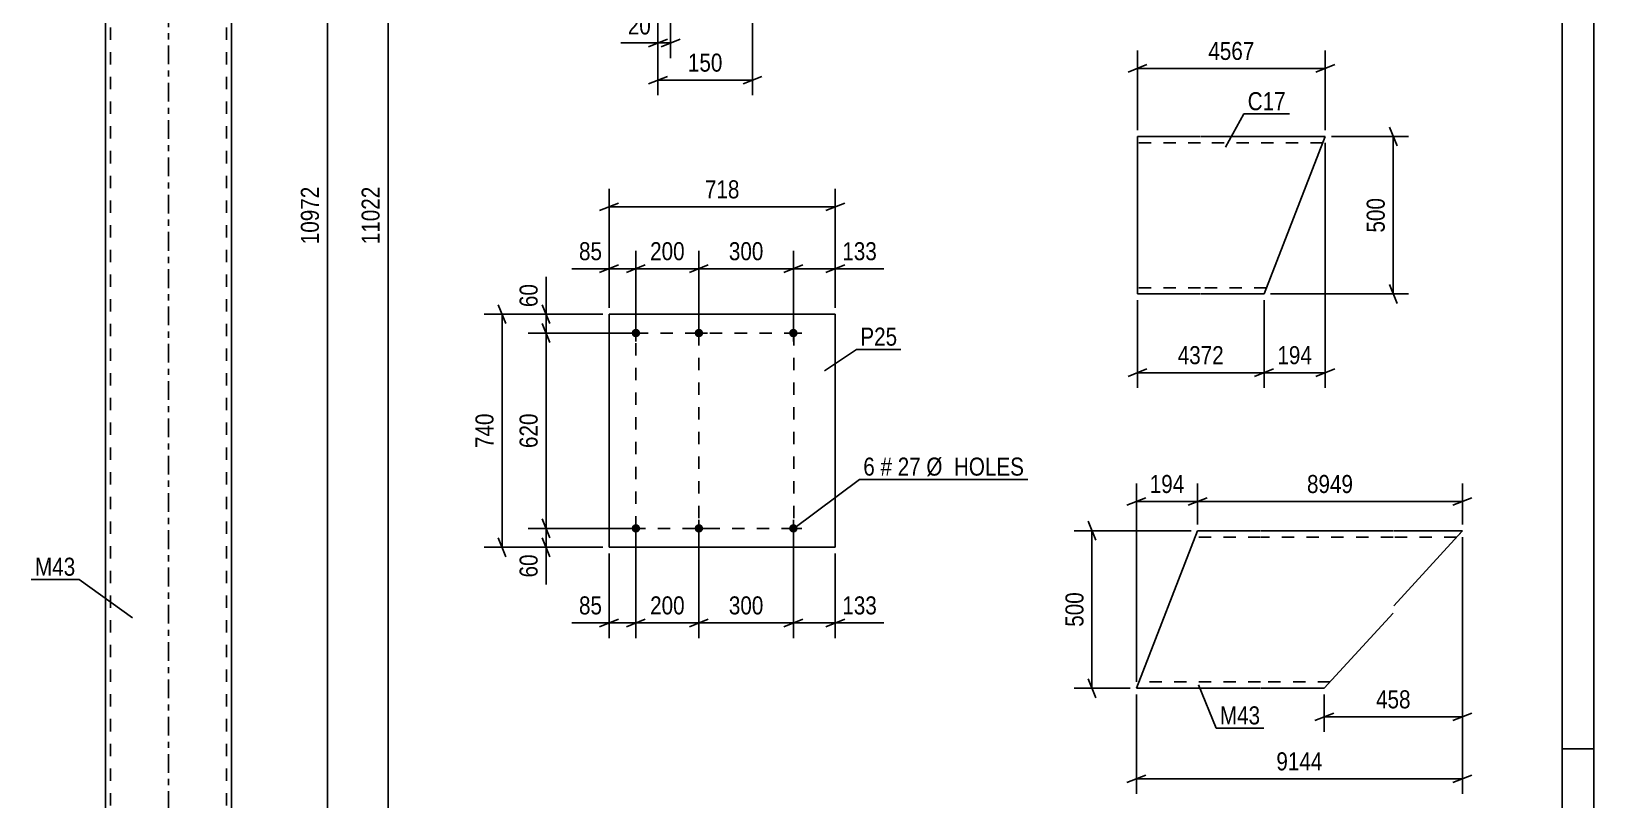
# Model space of a CAD drawing. Header units: millimetres. Extents: x 0 to 594, y 0 to 420.
# Drawn here: x 346 to 594, y 140.9 to 262.9 of the extents above; entities that cross this region are included whole.
import ezdxf

# ---------------------------------------------------------------- set-up
doc = ezdxf.new("R2010")
doc.units = ezdxf.units.MM
doc.linetypes.add('DXK_LINE_DOT2', pattern=[3.9198, 1.9599, -1.9599])
doc.linetypes.add('DXK_LINE_DOT3', pattern=[5.9187, 2.979, -0.9799, 0.9799, -0.9799])
doc.styles.add('Arial Narrow', font='ARIALN.TTF', dxfattribs={"height": 0.2})

# ---------------------------------------------------------------- blocks, each defined once
blk = doc.blocks.new('Unknown-708392271-1129')
at = {"color": 5, "linetype": 'Continuous'}
for p, q in [((594, 0), (594, 420)), ((589, 5), (589, 415)), ((594, 149), (589, 149))]:
    blk.add_line(p, q, dxfattribs=at)
blk = doc.blocks.new('Bolt-708392271-2508 - 2469')
at = {"linetype": 'Continuous'}
for points in [[(441.95, 215.66, -1), (441.95, 214.31, -1)], [(451.95, 215.66, -1), (451.95, 214.31, -1)], [(466.95, 215.66, -1), (466.95, 214.31, -1)]]:
    blk.add_hatch(color=1, dxfattribs=at).paths.add_polyline_path(points)
at = {"color": 1, "linetype": 'Continuous'}
for p, q in [((441.95, 216.33), (441.95, 213.63)), ((451.95, 216.33), (451.95, 213.63)), ((466.95, 216.33), (466.95, 213.63)), ((440.6, 214.98), (443.3, 214.98)), ((450.6, 214.98), (453.3, 214.98)), ((465.6, 214.98), (468.3, 214.98))]:
    blk.add_line(p, q, dxfattribs=at)
blk = doc.blocks.new('Part-708392271-2475 - 2469')
at = {"color": 2, "linetype": 'Continuous'}
for p, q in [((437.7, 180.98), (437.7, 217.98)), ((437.7, 217.98), (473.6, 217.98)), ((473.6, 217.98), (473.6, 180.98)), ((473.6, 180.98), (437.7, 180.98))]:
    blk.add_line(p, q, dxfattribs=at)
blk = doc.blocks.new('Bolt-708392271-2513 - 2469')
at = {"linetype": 'Continuous'}
for points in [[(441.95, 184.66, -1), (441.95, 183.31, -1)], [(451.95, 184.66, -1), (451.95, 183.31, -1)], [(466.95, 184.66, -1), (466.95, 183.31, -1)]]:
    blk.add_hatch(color=1, dxfattribs=at).paths.add_polyline_path(points)
at = {"color": 1, "linetype": 'Continuous'}
for p, q in [((440.6, 183.98), (443.3, 183.98)), ((441.95, 185.33), (441.95, 182.63)), ((450.6, 183.98), (453.3, 183.98)), ((451.95, 185.33), (451.95, 182.63)), ((465.6, 183.98), (468.3, 183.98)), ((466.95, 185.33), (466.95, 182.63))]:
    blk.add_line(p, q, dxfattribs=at)
blk = doc.blocks.new('Part-708392271-1961 - 1951')
at = {"color": 7, "linetype": 'DXK_LINE_DOT3'}
blk.add_line((367.74, 109.68), (367.74, 384.54), dxfattribs=at)
at = {"color": 2, "linetype": 'Continuous'}
for p, q in [((357.74, 377.16), (357.74, 113.79)), ((377.74, 377.16), (377.74, 113.79)), ((357.87, 113.55), (357.74, 113.79)), ((358.21, 113.35), (357.87, 113.55)), ((358.73, 113.21), (358.21, 113.35)), ((359.34, 113.17), (358.73, 113.21)), ((359.34, 113.17), (376.14, 113.17)), ((376.14, 113.17), (376.76, 113.21)), ((376.76, 113.21), (377.27, 113.35)), ((377.28, 113.35), (377.62, 113.55)), ((377.62, 113.55), (377.74, 113.79))]:
    blk.add_line(p, q, dxfattribs=at)
at = {"color": 7, "linetype": 'DXK_LINE_DOT2'}
for p, q in [((357.74, 377.16), (357.74, 377.16)), ((357.74, 377.16), (357.74, 377.16)), ((357.74, 377.16), (357.87, 377.16)), ((357.87, 377.16), (357.74, 377.16)), ((357.87, 377.16), (358.21, 377.16)), ((358.73, 377.16), (357.87, 377.16)), ((358.21, 377.16), (358.73, 377.16)), ((358.54, 377.16), (358.54, 113.79)), ((358.54, 377.16), (376.71, 377.16)), ((358.54, 377.16), (358.6, 377.16)), ((358.6, 377.16), (358.78, 377.16)), ((377.27, 377.16), (358.73, 377.16)), ((358.73, 377.16), (376.76, 377.16)), ((376.94, 377.16), (358.78, 377.16)), ((376.88, 377.16), (376.71, 377.16)), ((376.76, 377.16), (377.62, 377.16)), ((376.94, 377.16), (376.88, 377.16)), ((376.94, 377.16), (376.94, 113.79)), ((377.62, 377.16), (377.27, 377.16)), ((377.62, 377.16), (377.74, 377.16)), ((377.74, 377.16), (377.62, 377.16)), ((377.74, 377.16), (377.74, 377.16)), ((377.74, 377.16), (377.74, 377.16)), ((357.74, 120.32), (357.87, 120.56)), ((357.87, 120.56), (358.21, 120.76)), ((358.21, 120.76), (358.73, 120.89)), ((358.6, 120.44), (358.54, 120.32)), ((358.78, 120.54), (358.6, 120.44)), ((358.73, 120.89), (359.34, 120.94)), ((359.04, 120.6), (358.78, 120.54)), ((359.34, 120.63), (359.04, 120.6)), ((359.34, 120.94), (376.14, 120.94)), ((359.34, 120.63), (376.14, 120.63)), ((376.14, 120.94), (376.76, 120.89)), ((376.45, 120.6), (376.14, 120.63)), ((376.71, 120.54), (376.45, 120.6)), ((376.88, 120.44), (376.71, 120.54)), ((376.76, 120.89), (377.27, 120.76)), ((376.94, 120.32), (376.88, 120.44)), ((377.27, 120.76), (377.62, 120.56)), ((377.62, 120.56), (377.74, 120.32)), ((358.54, 113.79), (358.6, 113.67)), ((358.6, 113.67), (358.78, 113.57)), ((358.78, 113.57), (359.04, 113.5)), ((359.04, 113.5), (359.34, 113.48)), ((359.34, 113.48), (376.14, 113.48)), ((376.14, 113.48), (376.45, 113.5)), ((376.14, 113.17), (376.14, 113.17)), ((376.45, 113.5), (376.71, 113.57)), ((376.71, 113.57), (376.88, 113.67)), ((376.76, 113.21), (376.76, 113.21)), ((376.88, 113.67), (376.94, 113.79)), ((377.27, 113.35), (377.28, 113.35))]:
    blk.add_line(p, q, dxfattribs=at)
blk = doc.blocks.new('Part-708392271-4798 - 4797')
at = {"color": 2, "linetype": 'Continuous'}
for p, q in [((531.12, 183.61), (521.4, 158.61)), ((541.12, 183.61), (531.12, 183.61)), ((562.14, 183.61), (541.22, 183.61)), ((573.15, 183.61), (562.24, 183.61)), ((573.15, 183.61), (571.32, 181.61)), ((571.32, 181.61), (562.24, 171.69)), ((562.14, 170.53), (551.22, 158.61)), ((541.12, 158.61), (521.4, 158.61)), ((551.22, 158.61), (541.22, 158.61))]:
    blk.add_line(p, q, dxfattribs=at)
at = {"color": 7, "linetype": 'DXK_LINE_DOT2'}
for p, q in [((541.12, 182.61), (530.73, 182.61)), ((562.14, 182.61), (541.22, 182.61)), ((572.24, 182.61), (562.24, 182.61)), ((573.01, 183.46), (571.32, 181.61)), ((541.12, 159.61), (521.79, 159.61)), ((552.14, 159.61), (541.22, 159.61))]:
    blk.add_line(p, q, dxfattribs=at)
blk = doc.blocks.new('Part-708392271-3057 - 3051')
at = {"color": 2, "linetype": 'Continuous'}
for p, q in [((521.57, 246.19), (521.57, 244.19)), ((531.57, 246.19), (521.57, 246.19)), ((551.38, 246.19), (531.67, 246.19)), ((541.67, 221.19), (551.38, 246.19)), ((521.57, 223.19), (521.57, 244.19)), ((521.57, 221.19), (521.57, 223.19)), ((531.57, 221.19), (521.57, 221.19)), ((541.67, 221.19), (531.67, 221.19))]:
    blk.add_line(p, q, dxfattribs=at)
at = {"color": 7, "linetype": 'DXK_LINE_DOT2'}
for p, q in [((521.57, 246.19), (521.57, 245.6)), ((531.57, 245.19), (521.57, 245.19)), ((550.99, 245.19), (531.67, 245.19)), ((521.57, 223.19), (521.57, 221.34)), ((531.57, 222.19), (521.57, 222.19)), ((542.05, 222.19), (531.67, 222.19))]:
    blk.add_line(p, q, dxfattribs=at)
blk = doc.blocks.new('Rectangle-708392271-2628 - 2469')
at = {"color": 1, "linetype": 'DXK_LINE_DOT2'}
blk.add_lwpolyline([(441.95, 214.98), (467.01, 214.98), (467.01, 183.98), (441.95, 183.98), (441.95, 214.98)], close=True, dxfattribs=at)
blk = doc.blocks.new('Line-708392271-2617 - 2469')
at = {"color": 1, "linetype": 'DXK_LINE_DOT2'}
blk.add_line((451.95, 214.98), (451.95, 183.98), dxfattribs=at)
blk = doc.blocks.new('StraightDimension-708392271-2515 - 2469')
at = {"color": 7, "linetype": 'Continuous'}
for p, q in [((421.3, 216.48), (420.1, 219.48)), ((436.7, 217.98), (417.85, 217.98)), ((420.7, 180.98), (420.7, 217.98)), ((420.1, 182.48), (421.3, 179.48)), ((436.7, 180.98), (417.85, 180.98))]:
    blk.add_line(p, q, dxfattribs=at)
at = {"color": 0}
blk.add_wipeout([(419.95, 202.83), (415.75, 202.83), (415.75, 196.14), (419.95, 196.14)], dxfattribs=at)
at = {"color": 3, "style": 'Arial Narrow'}
blk.add_text('740', height=2.863, rotation=90.0002, dxfattribs=at).set_placement((419.35, 196.74))
blk = doc.blocks.new('StraightDimension-708392271-2539 - 2469')
at = {"color": 7, "linetype": 'Continuous'}
for p, q in [((440.95, 183.98), (424.85, 183.98)), ((427.1, 185.48), (428.3, 182.48)), ((427.7, 180.98), (427.7, 183.98)), ((428.3, 179.48), (427.1, 182.48)), ((436.7, 180.98), (424.85, 180.98))]:
    blk.add_line(p, q, dxfattribs=at)
at = {"color": 0}
blk.add_wipeout([(426.95, 180.46), (422.75, 180.46), (422.75, 175.6), (426.95, 175.6)], dxfattribs=at)
at = {"color": 7, "linetype": 'Continuous'}
blk.add_line((427.7, 180.98), (427.7, 175.08), dxfattribs=at)
blk.add_line((427.7, 180.98), (427.7, 175.08), dxfattribs=at)
at = {"color": 3, "style": 'Arial Narrow'}
blk.add_text('60', height=2.863, rotation=90.0002, dxfattribs=at).set_placement((426.35, 176.2))
blk = doc.blocks.new('StraightDimension-708392271-2526 - 2469')
at = {"color": 7, "linetype": 'Continuous'}
for p, q in [((427.1, 219.48), (428.3, 216.48)), ((436.7, 217.98), (424.85, 217.98)), ((428.3, 213.48), (427.1, 216.48)), ((427.7, 214.98), (427.7, 217.98)), ((440.95, 214.98), (424.85, 214.98))]:
    blk.add_line(p, q, dxfattribs=at)
at = {"color": 0}
blk.add_wipeout([(426.95, 223.36), (422.75, 223.36), (422.75, 218.51), (426.95, 218.51)], dxfattribs=at)
at = {"color": 7, "linetype": 'Continuous'}
blk.add_line((427.7, 217.98), (427.7, 223.89), dxfattribs=at)
blk.add_line((427.7, 217.98), (427.7, 223.89), dxfattribs=at)
at = {"color": 3, "style": 'Arial Narrow'}
blk.add_text('60', height=2.863, rotation=90.0002, dxfattribs=at).set_placement((426.35, 219.11))
blk = doc.blocks.new('StraightDimension-708392271-2552 - 2469')
at = {"color": 7, "linetype": 'Continuous'}
for p, q in [((428.3, 213.48), (427.1, 216.48)), ((440.95, 214.98), (424.85, 214.98)), ((427.7, 183.98), (427.7, 214.98)), ((440.95, 183.98), (424.85, 183.98)), ((427.1, 185.48), (428.3, 182.48))]:
    blk.add_line(p, q, dxfattribs=at)
at = {"color": 0}
blk.add_wipeout([(426.95, 202.83), (422.75, 202.83), (422.75, 196.14), (426.95, 196.14)], dxfattribs=at)
at = {"color": 3, "style": 'Arial Narrow'}
blk.add_text('620', height=2.863, rotation=90.0002, dxfattribs=at).set_placement((426.35, 196.74))
blk = doc.blocks.new('StraightDimension-708392271-2607 - 2469')
at = {"color": 7, "linetype": 'Continuous'}
for p, q in [((437.7, 218.98), (437.7, 237.87)), ((473.6, 218.98), (473.6, 237.87)), ((439.2, 235.62), (436.2, 234.42)), ((437.7, 235.02), (473.6, 235.02)), ((472.1, 234.42), (475.1, 235.62))]:
    blk.add_line(p, q, dxfattribs=at)
at = {"color": 0}
blk.add_wipeout([(458.99, 235.77), (458.99, 239.97), (452.31, 239.97), (452.31, 235.77)], dxfattribs=at)
at = {"color": 3, "style": 'Arial Narrow'}
blk.add_text('718', height=2.863, dxfattribs=at).set_placement((452.91, 236.37))
blk = doc.blocks.new('StraightDimension-708392271-5119 - 2469')
at = {"color": 7, "linetype": 'Continuous'}
for p, q in [((441.95, 182.98), (441.95, 166.58)), ((437.7, 179.98), (437.7, 166.58)), ((436.2, 168.38), (439.2, 169.58)), ((437.7, 168.98), (441.95, 168.98)), ((443.45, 169.58), (440.45, 168.38))]:
    blk.add_line(p, q, dxfattribs=at)
at = {"color": 0}
blk.add_wipeout([(437.18, 169.73), (437.18, 173.93), (432.32, 173.93), (432.32, 169.73)], dxfattribs=at)
at = {"color": 7, "linetype": 'Continuous'}
blk.add_line((437.7, 168.98), (431.79, 168.98), dxfattribs=at)
blk.add_line((437.7, 168.98), (431.79, 168.98), dxfattribs=at)
at = {"color": 3, "style": 'Arial Narrow'}
blk.add_text('85', height=2.863, dxfattribs=at).set_placement((432.92, 170.33))
blk = doc.blocks.new('StraightDimension-708392271-5055 - 2469')
at = {"color": 7, "linetype": 'Continuous'}
for p, q in [((465.45, 224.6), (468.45, 225.8)), ((466.95, 215.98), (466.95, 228.05)), ((475.1, 225.8), (472.1, 224.6)), ((473.6, 218.98), (473.6, 228.05)), ((466.95, 225.2), (473.6, 225.2))]:
    blk.add_line(p, q, dxfattribs=at)
at = {"color": 0}
blk.add_wipeout([(480.81, 225.95), (480.81, 230.15), (474.12, 230.15), (474.12, 225.95)], dxfattribs=at)
at = {"color": 7, "linetype": 'Continuous'}
blk.add_line((473.6, 225.2), (481.33, 225.2), dxfattribs=at)
blk.add_line((473.6, 225.2), (481.33, 225.2), dxfattribs=at)
at = {"color": 3, "style": 'Arial Narrow'}
blk.add_text('133', height=2.863, dxfattribs=at).set_placement((474.72, 226.55))
blk = doc.blocks.new('StraightDimension-708392271-5056 - 2469')
at = {"color": 7, "linetype": 'Continuous'}
for p, q in [((453.45, 225.8), (450.45, 224.6)), ((451.95, 215.98), (451.95, 228.05)), ((465.45, 224.6), (468.45, 225.8)), ((466.95, 215.98), (466.95, 228.05)), ((451.95, 225.2), (466.95, 225.2))]:
    blk.add_line(p, q, dxfattribs=at)
at = {"color": 0}
blk.add_wipeout([(462.79, 225.95), (462.79, 230.15), (456.11, 230.15), (456.11, 225.95)], dxfattribs=at)
at = {"color": 3, "style": 'Arial Narrow'}
blk.add_text('300', height=2.863, dxfattribs=at).set_placement((456.71, 226.55))
blk = doc.blocks.new('StraightDimension-708392271-5057 - 2469')
at = {"color": 7, "linetype": 'Continuous'}
for p, q in [((440.45, 224.6), (443.45, 225.8)), ((441.95, 215.98), (441.95, 228.05)), ((453.45, 225.8), (450.45, 224.6)), ((451.95, 215.98), (451.95, 228.05)), ((441.95, 225.2), (451.95, 225.2))]:
    blk.add_line(p, q, dxfattribs=at)
at = {"color": 0}
blk.add_wipeout([(450.29, 225.95), (450.29, 230.15), (443.61, 230.15), (443.61, 225.95)], dxfattribs=at)
at = {"color": 3, "style": 'Arial Narrow'}
blk.add_text('200', height=2.863, dxfattribs=at).set_placement((444.21, 226.55))
blk = doc.blocks.new('StraightDimension-708392271-5058 - 2469')
at = {"color": 7, "linetype": 'Continuous'}
for p, q in [((436.2, 224.6), (439.2, 225.8)), ((437.7, 218.98), (437.7, 228.05)), ((443.45, 225.8), (440.45, 224.6)), ((441.95, 215.98), (441.95, 228.05)), ((437.7, 225.2), (441.95, 225.2))]:
    blk.add_line(p, q, dxfattribs=at)
at = {"color": 0}
blk.add_wipeout([(437.18, 225.95), (437.18, 230.15), (432.32, 230.15), (432.32, 225.95)], dxfattribs=at)
at = {"color": 7, "linetype": 'Continuous'}
blk.add_line((437.7, 225.2), (431.79, 225.2), dxfattribs=at)
blk.add_line((437.7, 225.2), (431.79, 225.2), dxfattribs=at)
at = {"color": 3, "style": 'Arial Narrow'}
blk.add_text('85', height=2.863, dxfattribs=at).set_placement((432.92, 226.55))
blk = doc.blocks.new('StraightDimension-708392271-5116 - 2469')
at = {"color": 7, "linetype": 'Continuous'}
for p, q in [((466.95, 182.98), (466.95, 166.58)), ((473.6, 179.98), (473.6, 166.58)), ((465.45, 168.38), (468.45, 169.58)), ((466.95, 168.98), (473.6, 168.98)), ((475.1, 169.58), (472.1, 168.38))]:
    blk.add_line(p, q, dxfattribs=at)
at = {"color": 0}
blk.add_wipeout([(480.81, 169.73), (480.81, 173.93), (474.12, 173.93), (474.12, 169.73)], dxfattribs=at)
at = {"color": 7, "linetype": 'Continuous'}
blk.add_line((473.6, 168.98), (481.33, 168.98), dxfattribs=at)
blk.add_line((473.6, 168.98), (481.33, 168.98), dxfattribs=at)
at = {"color": 3, "style": 'Arial Narrow'}
blk.add_text('133', height=2.863, dxfattribs=at).set_placement((474.72, 170.33))
blk = doc.blocks.new('StraightDimension-708392271-5117 - 2469')
at = {"color": 7, "linetype": 'Continuous'}
for p, q in [((451.95, 182.98), (451.95, 166.58)), ((466.95, 182.98), (466.95, 166.58)), ((453.45, 169.58), (450.45, 168.38)), ((451.95, 168.98), (466.95, 168.98)), ((465.45, 168.38), (468.45, 169.58))]:
    blk.add_line(p, q, dxfattribs=at)
at = {"color": 0}
blk.add_wipeout([(462.79, 169.73), (462.79, 173.93), (456.11, 173.93), (456.11, 169.73)], dxfattribs=at)
at = {"color": 3, "style": 'Arial Narrow'}
blk.add_text('300', height=2.863, dxfattribs=at).set_placement((456.71, 170.33))
blk = doc.blocks.new('StraightDimension-708392271-5118 - 2469')
at = {"color": 7, "linetype": 'Continuous'}
for p, q in [((441.95, 182.98), (441.95, 166.58)), ((451.95, 182.98), (451.95, 166.58)), ((440.45, 168.38), (443.45, 169.58)), ((441.95, 168.98), (451.95, 168.98)), ((453.45, 169.58), (450.45, 168.38))]:
    blk.add_line(p, q, dxfattribs=at)
at = {"color": 0}
blk.add_wipeout([(450.29, 169.73), (450.29, 173.93), (443.61, 173.93), (443.61, 169.73)], dxfattribs=at)
at = {"color": 3, "style": 'Arial Narrow'}
blk.add_text('200', height=2.863, dxfattribs=at).set_placement((444.21, 170.33))
blk = doc.blocks.new('StraightDimension-708392271-2071 - 1951')
at = {"color": 7, "linetype": 'Continuous'}
blk.add_line((392.98, 90.17), (392.98, 377.16), dxfattribs=at)
at = {"color": 0}
blk.add_wipeout([(392.23, 238.83), (388.03, 238.83), (388.03, 228.49), (392.23, 228.49)], dxfattribs=at)
at = {"color": 3, "style": 'Arial Narrow'}
blk.add_text('10972', height=2.863, rotation=90.0002, dxfattribs=at).set_placement((391.63, 229.09))
blk = doc.blocks.new('StraightDimension-708392271-2051 - 1951')
at = {"color": 7, "linetype": 'Continuous'}
blk.add_line((402.62, 89.17), (402.62, 378.16), dxfattribs=at)
at = {"color": 0}
blk.add_wipeout([(401.87, 238.83), (397.67, 238.83), (397.67, 228.49), (401.87, 228.49)], dxfattribs=at)
at = {"color": 3, "style": 'Arial Narrow'}
blk.add_text('11022', height=2.863, rotation=90.0002, dxfattribs=at).set_placement((401.27, 229.09))
blk = doc.blocks.new('StraightDimension-708392271-2950 - 2942')
at = {"color": 7, "linetype": 'Continuous'}
for p, q in [((445.46, 270.75), (445.46, 252.73)), ((460.46, 268.75), (460.46, 252.73)), ((446.96, 255.73), (443.96, 254.53)), ((458.96, 254.53), (461.96, 255.73)), ((445.46, 255.13), (460.46, 255.13))]:
    blk.add_line(p, q, dxfattribs=at)
at = {"color": 0}
blk.add_wipeout([(456.3, 255.88), (456.3, 260.08), (449.61, 260.08), (449.61, 255.88)], dxfattribs=at)
at = {"color": 3, "style": 'Arial Narrow'}
blk.add_text('150', height=2.863, dxfattribs=at).set_placement((450.21, 256.48))
blk = doc.blocks.new('StraightDimension-708392271-3001 - 2942')
at = {"color": 7, "linetype": 'Continuous'}
for p, q in [((445.46, 270.75), (445.46, 258.63)), ((447.46, 268.75), (447.46, 258.63)), ((443.96, 260.43), (446.96, 261.63)), ((445.46, 261.03), (447.46, 261.03)), ((448.96, 261.63), (445.96, 260.43))]:
    blk.add_line(p, q, dxfattribs=at)
at = {"color": 0}
blk.add_wipeout([(444.93, 261.78), (444.93, 265.98), (440.07, 265.98), (440.07, 261.78)], dxfattribs=at)
at = {"color": 7, "linetype": 'Continuous'}
blk.add_line((445.46, 261.03), (439.55, 261.03), dxfattribs=at)
blk.add_line((445.46, 261.03), (439.55, 261.03), dxfattribs=at)
at = {"color": 3, "style": 'Arial Narrow'}
blk.add_text('20', height=2.863, dxfattribs=at).set_placement((440.67, 262.38))
blk = doc.blocks.new('StraightDimension-708392271-4963 - 4797')
at = {"color": 7, "linetype": 'Continuous'}
for p, q in [((530.12, 183.61), (511.5, 183.61)), ((514.95, 182.11), (513.75, 185.11)), ((514.35, 158.61), (514.35, 183.61)), ((513.75, 160.11), (514.95, 157.11)), ((520.4, 158.61), (511.5, 158.61))]:
    blk.add_line(p, q, dxfattribs=at)
at = {"color": 0}
blk.add_wipeout([(513.6, 174.45), (509.4, 174.45), (509.4, 167.77), (513.6, 167.77)], dxfattribs=at)
at = {"color": 3, "style": 'Arial Narrow'}
blk.add_text('500', height=2.863, rotation=90.0002, dxfattribs=at).set_placement((513, 168.37))
blk = doc.blocks.new('StraightDimension-708392271-4918 - 4797')
at = {"color": 7, "linetype": 'Continuous'}
for p, q in [((531.12, 184.61), (531.12, 191.1)), ((573.15, 184.61), (573.15, 191.1)), ((532.62, 188.85), (529.62, 187.65)), ((571.65, 187.65), (574.65, 188.85)), ((531.12, 188.25), (573.15, 188.25))]:
    blk.add_line(p, q, dxfattribs=at)
at = {"color": 0}
blk.add_wipeout([(556.39, 189), (556.39, 193.2), (547.88, 193.2), (547.88, 189)], dxfattribs=at)
at = {"color": 3, "style": 'Arial Narrow'}
blk.add_text('8949', height=2.863, dxfattribs=at).set_placement((548.48, 189.6))
blk = doc.blocks.new('StraightDimension-708392271-4805 - 4797')
at = {"color": 7, "linetype": 'Continuous'}
for p, q in [((573.15, 182.61), (573.15, 151.67)), ((551.22, 157.61), (551.22, 151.67)), ((552.72, 154.67), (549.72, 153.47)), ((551.22, 154.07), (573.15, 154.07)), ((571.65, 153.47), (574.65, 154.67))]:
    blk.add_line(p, q, dxfattribs=at)
at = {"color": 0}
blk.add_wipeout([(565.53, 154.82), (565.53, 159.02), (558.84, 159.02), (558.84, 154.82)], dxfattribs=at)
at = {"color": 3, "style": 'Arial Narrow'}
blk.add_text('458', height=2.863, dxfattribs=at).set_placement((559.44, 155.42))
blk = doc.blocks.new('StraightDimension-708392271-4825 - 4797')
at = {"color": 7, "linetype": 'Continuous'}
for p, q in [((573.15, 182.61), (573.15, 141.83)), ((521.4, 157.61), (521.4, 141.83)), ((522.9, 144.83), (519.9, 143.63)), ((521.4, 144.23), (573.15, 144.23)), ((571.65, 143.63), (574.65, 144.83))]:
    blk.add_line(p, q, dxfattribs=at)
at = {"color": 0}
blk.add_wipeout([(551.53, 144.98), (551.53, 149.18), (543.02, 149.18), (543.02, 144.98)], dxfattribs=at)
at = {"color": 3, "style": 'Arial Narrow'}
blk.add_text('9144', height=2.863, dxfattribs=at).set_placement((543.62, 145.58))
blk = doc.blocks.new('StraightDimension-708392271-4919 - 4797')
at = {"color": 7, "linetype": 'Continuous'}
for p, q in [((521.4, 159.61), (521.4, 191.1)), ((531.12, 184.61), (531.12, 191.1)), ((519.9, 187.65), (522.9, 188.85)), ((532.62, 188.85), (529.62, 187.65)), ((521.4, 188.25), (531.12, 188.25))]:
    blk.add_line(p, q, dxfattribs=at)
at = {"color": 0}
blk.add_wipeout([(529.6, 189), (529.6, 193.2), (522.92, 193.2), (522.92, 189)], dxfattribs=at)
at = {"color": 3, "style": 'Arial Narrow'}
blk.add_text('194', height=2.863, dxfattribs=at).set_placement((523.52, 189.6))
blk = doc.blocks.new('StraightDimension-708392271-3144 - 3051')
at = {"color": 7, "linetype": 'Continuous'}
for p, q in [((552.38, 246.19), (564.57, 246.19)), ((562.77, 244.69), (561.57, 247.69)), ((562.17, 221.19), (562.17, 246.19)), ((542.67, 221.19), (564.57, 221.19)), ((561.57, 222.69), (562.77, 219.69))]:
    blk.add_line(p, q, dxfattribs=at)
at = {"color": 0}
blk.add_wipeout([(561.42, 237.03), (557.22, 237.03), (557.22, 230.34), (561.42, 230.34)], dxfattribs=at)
at = {"color": 3, "style": 'Arial Narrow'}
blk.add_text('500', height=2.863, rotation=90.0002, dxfattribs=at).set_placement((560.82, 230.94))
blk = doc.blocks.new('StraightDimension-708392271-3091 - 3051')
at = {"color": 7, "linetype": 'Continuous'}
for p, q in [((551.38, 245.19), (551.38, 206.3)), ((541.67, 220.19), (541.67, 206.3)), ((540.17, 208.1), (543.17, 209.3)), ((541.67, 208.7), (551.38, 208.7)), ((552.88, 209.3), (549.88, 208.1))]:
    blk.add_line(p, q, dxfattribs=at)
at = {"color": 0}
blk.add_wipeout([(549.87, 209.45), (549.87, 213.65), (543.18, 213.65), (543.18, 209.45)], dxfattribs=at)
at = {"color": 3, "style": 'Arial Narrow'}
blk.add_text('194', height=2.863, dxfattribs=at).set_placement((543.78, 210.05))
blk = doc.blocks.new('StraightDimension-708392271-3062 - 3051')
at = {"color": 7, "linetype": 'Continuous'}
for p, q in [((521.57, 220.19), (521.57, 206.3)), ((541.67, 220.19), (541.67, 206.3)), ((523.07, 209.3), (520.07, 208.1)), ((521.57, 208.7), (541.67, 208.7)), ((540.17, 208.1), (543.17, 209.3))]:
    blk.add_line(p, q, dxfattribs=at)
at = {"color": 0}
blk.add_wipeout([(535.87, 209.45), (535.87, 213.65), (527.36, 213.65), (527.36, 209.45)], dxfattribs=at)
at = {"color": 3, "style": 'Arial Narrow'}
blk.add_text('4372', height=2.863, dxfattribs=at).set_placement((527.96, 210.05))
blk = doc.blocks.new('StraightDimension-708392271-3118 - 3051')
at = {"color": 7, "linetype": 'Continuous'}
for p, q in [((521.57, 247.19), (521.57, 259.84)), ((551.38, 247.19), (551.38, 259.84)), ((523.07, 257.59), (520.07, 256.39)), ((521.57, 256.99), (551.38, 256.99)), ((549.88, 256.39), (552.88, 257.59))]:
    blk.add_line(p, q, dxfattribs=at)
at = {"color": 0}
blk.add_wipeout([(540.73, 257.74), (540.73, 261.94), (532.22, 261.94), (532.22, 257.74)], dxfattribs=at)
at = {"color": 3, "style": 'Arial Narrow'}
blk.add_text('4567', height=2.863, dxfattribs=at).set_placement((532.82, 258.34))
blk = doc.blocks.new('Mark-708392271-2471 - 2469')
at = {"color": 0}
blk.add_wipeout([(483.43, 212.99), (483.43, 215.99), (477.58, 215.99), (477.58, 212.99)], dxfattribs=at)
blk.add_wipeout([(483.43, 212.99), (483.43, 215.99), (477.58, 215.99), (477.58, 212.99)], dxfattribs=at)
at = {"color": 30, "linetype": 'Continuous'}
for p, q in [((471.88, 208.99), (476.98, 212.39)), ((476.98, 212.39), (484.03, 212.39))]:
    blk.add_line(p, q, dxfattribs=at)
at = {"color": 3, "style": 'Arial Narrow'}
blk.add_text('P25', height=2.863, dxfattribs=at).set_placement((477.58, 212.99))
blk = doc.blocks.new('MarkSet-708392271-2673 - 2469')
at = {"color": 0}
blk.add_wipeout([(479.88, 192.36), (479.88, 195.36), (478.05, 195.36), (478.05, 192.36)], dxfattribs=at)
blk.add_wipeout([(479.88, 192.36), (479.88, 195.36), (478.05, 195.36), (478.05, 192.36)], dxfattribs=at)
at = {"color": 7, "linetype": 'Continuous'}
blk.add_line((467.01, 183.98), (477.45, 191.76), dxfattribs=at)
at = {"color": 0}
blk.add_wipeout([(482.61, 192.36), (482.61, 195.36), (480.78, 195.36), (480.78, 192.36)], dxfattribs=at)
blk.add_wipeout([(482.61, 192.36), (482.61, 195.36), (480.78, 195.36), (480.78, 192.36)], dxfattribs=at)
at = {"color": 3, "style": 'Arial Narrow'}
blk.add_text('6', height=2.86, dxfattribs=at).set_placement((478.05, 192.36))
at = {"color": 0}
blk.add_wipeout([(487.16, 192.36), (487.16, 195.36), (483.51, 195.36), (483.51, 192.36)], dxfattribs=at)
blk.add_wipeout([(487.16, 192.36), (487.16, 195.36), (483.51, 195.36), (483.51, 192.36)], dxfattribs=at)
at = {"color": 3, "style": 'Arial Narrow'}
blk.add_text('#', height=2.86, dxfattribs=at).set_placement((480.78, 192.36))
at = {"color": 0}
blk.add_wipeout([(503.59, 192.36), (503.59, 195.36), (488.06, 195.36), (488.06, 192.36)], dxfattribs=at)
blk.add_wipeout([(503.59, 192.36), (503.59, 195.36), (488.06, 195.36), (488.06, 192.36)], dxfattribs=at)
at = {"color": 7, "linetype": 'Continuous'}
blk.add_line((477.45, 191.76), (504.19, 191.76), dxfattribs=at)
at = {"color": 3, "style": 'Arial Narrow'}
for s, p in [('27', (483.51, 192.36)), ('Ø  HOLES', (488.06, 192.36))]:
    blk.add_text(s, height=2.863, dxfattribs=at).set_placement(p)
blk = doc.blocks.new('Mark-708392271-1957 - 1951')
at = {"color": 0}
blk.add_wipeout([(352.97, 176.47), (352.97, 179.47), (346.57, 179.47), (346.57, 176.47)], dxfattribs=at)
blk.add_wipeout([(352.97, 176.47), (352.97, 179.47), (346.57, 179.47), (346.57, 176.47)], dxfattribs=at)
at = {"color": 30, "linetype": 'Continuous'}
for p in [(345.97, 175.87), (362.04, 169.78)]:
    blk.add_line(p, (353.57, 175.87), dxfattribs=at)
at = {"color": 3, "style": 'Arial Narrow'}
blk.add_text('M43', height=2.863, dxfattribs=at).set_placement((346.57, 176.47))
blk = doc.blocks.new('Mark-708392271-4828 - 4797')
at = {"color": 0}
blk.add_wipeout([(541.04, 152.88), (541.04, 155.88), (534.65, 155.88), (534.65, 152.88)], dxfattribs=at)
blk.add_wipeout([(541.04, 152.88), (541.04, 155.88), (534.65, 155.88), (534.65, 152.88)], dxfattribs=at)
at = {"color": 30, "linetype": 'Continuous'}
for p, q in [((531.27, 159.17), (534.05, 152.28)), ((534.05, 152.28), (541.64, 152.28))]:
    blk.add_line(p, q, dxfattribs=at)
at = {"color": 3, "style": 'Arial Narrow'}
blk.add_text('M43', height=2.863, dxfattribs=at).set_placement((534.65, 152.88))
blk = doc.blocks.new('Mark-708392271-3053 - 3051')
at = {"color": 0}
blk.add_wipeout([(545.1, 250.36), (545.1, 253.36), (539.07, 253.36), (539.07, 250.36)], dxfattribs=at)
blk.add_wipeout([(545.1, 250.36), (545.1, 253.36), (539.07, 253.36), (539.07, 250.36)], dxfattribs=at)
at = {"color": 30, "linetype": 'Continuous'}
for p, q in [((535.56, 244.47), (538.47, 249.76)), ((538.47, 249.76), (545.7, 249.76))]:
    blk.add_line(p, q, dxfattribs=at)
at = {"color": 3, "style": 'Arial Narrow'}
blk.add_text('C17', height=2.863, dxfattribs=at).set_placement((539.07, 250.36))

msp = doc.modelspace()

# ---------------------------------------------------------------- block references
for name in ['Unknown-708392271-1129', 'Part-708392271-1961 - 1951', 'Part-708392271-3057 - 3051', 'Part-708392271-2475 - 2469', 'Bolt-708392271-2508 - 2469', 'Rectangle-708392271-2628 - 2469', 'Line-708392271-2617 - 2469', 'Bolt-708392271-2513 - 2469', 'Part-708392271-4798 - 4797']:
    msp.add_blockref(name, (0, 0))

# ---------------------------------------------------------------- next in the draw order: block references
for name in ['StraightDimension-708392271-2071 - 1951', 'StraightDimension-708392271-2950 - 2942', 'StraightDimension-708392271-3144 - 3051', 'StraightDimension-708392271-2515 - 2469', 'StraightDimension-708392271-4963 - 4797', 'StraightDimension-708392271-5116 - 2469', 'StraightDimension-708392271-4805 - 4797', 'Mark-708392271-1957 - 1951']:
    msp.add_blockref(name, (0, 0))

# ---------------------------------------------------------------- next in the draw order: block references
for name in ['StraightDimension-708392271-2051 - 1951', 'StraightDimension-708392271-3001 - 2942', 'StraightDimension-708392271-3118 - 3051', 'StraightDimension-708392271-3091 - 3051', 'StraightDimension-708392271-2526 - 2469', 'StraightDimension-708392271-4918 - 4797', 'StraightDimension-708392271-2539 - 2469', 'StraightDimension-708392271-5117 - 2469', 'StraightDimension-708392271-4825 - 4797']:
    msp.add_blockref(name, (0, 0))

# ---------------------------------------------------------------- next in the draw order: block references
for name in ['Mark-708392271-3053 - 3051', 'StraightDimension-708392271-2607 - 2469', 'StraightDimension-708392271-3062 - 3051', 'StraightDimension-708392271-2552 - 2469', 'MarkSet-708392271-2673 - 2469', 'StraightDimension-708392271-4919 - 4797']:
    msp.add_blockref(name, (0, 0))

# ---------------------------------------------------------------- next in the draw order: block references
for name in ['StraightDimension-708392271-5055 - 2469', 'StraightDimension-708392271-5119 - 2469', 'Mark-708392271-4828 - 4797']:
    msp.add_blockref(name, (0, 0))

# ---------------------------------------------------------------- next in the draw order: block references
for name in ['StraightDimension-708392271-5056 - 2469', 'Mark-708392271-2471 - 2469', 'StraightDimension-708392271-5118 - 2469']:
    msp.add_blockref(name, (0, 0))

# ---------------------------------------------------------------- next in the draw order: block references
msp.add_blockref('StraightDimension-708392271-5057 - 2469', (0, 0))

# ---------------------------------------------------------------- next in the draw order: block references
msp.add_blockref('StraightDimension-708392271-5058 - 2469', (0, 0))

doc.saveas('drawing.dxf')
